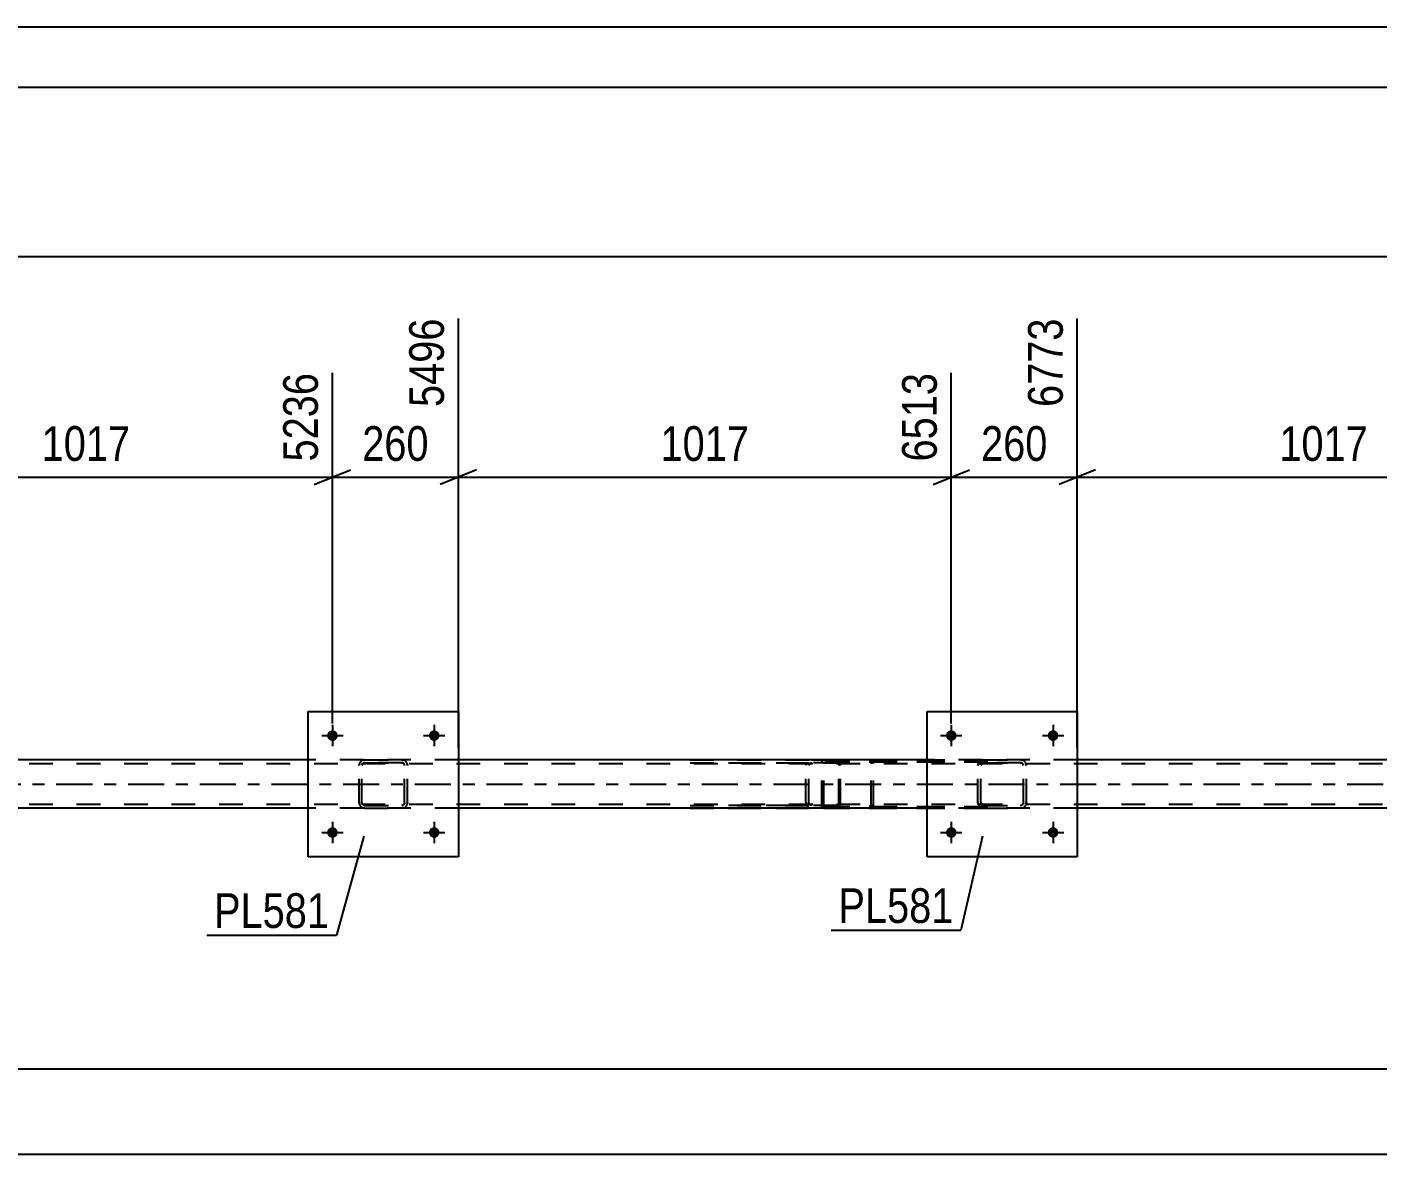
# Model space of a CAD drawing. Header units: millimetres. Extents: x -87 to 754, y -430 to 164.
# Drawn here: x 175.3 to 286.8, y 71.4 to 164.4 of the extents above; entities that cross this region are included whole.
import ezdxf

# ---------------------------------------------------------------- set-up
doc = ezdxf.new("R2010")
doc.units = ezdxf.units.MM
doc.linetypes.add('DXK_LINE_DOT2', pattern=[3.9198, 1.9599, -1.9599])
doc.linetypes.add('DXK_LINE_DOT3', pattern=[5.9187, 2.979, -0.9799, 0.9799, -0.9799])
doc.styles.add('Arial Narrow', font='ARIALN.TTF', dxfattribs={"height": 0.2})

# ---------------------------------------------------------------- blocks, each defined once
blk = doc.blocks.new('Unknown-814185698-1133')
at = {"color": 5, "linetype": 'Continuous'}
for p, q in [((753.57, 164.39), (-87.43, 164.39)), ((748.57, 159.39), (-82.43, 159.39))]:
    blk.add_line(p, q, dxfattribs=at)
blk = doc.blocks.new('Part-814185698-2727 - 2658')
at = {"color": 7, "linetype": 'DXK_LINE_DOT2'}
for p, q in [((254.08, 103.86), (254.27, 103.9)), ((254.27, 103.9), (254.08, 103.86)), ((254.27, 103.9), (257.31, 103.9)), ((254.27, 103.9), (254.27, 103.9)), ((254.27, 103.9), (257.31, 103.9)), ((257.31, 103.9), (257.31, 103.9)), ((257.31, 103.9), (257.49, 103.86)), ((257.49, 103.86), (257.31, 103.9)), ((253.79, 103.42), (253.82, 103.61)), ((253.82, 103.61), (253.79, 103.42)), ((253.79, 100.38), (253.79, 103.42)), ((254.05, 103.51), (254.03, 103.42)), ((254.03, 100.38), (254.03, 103.42)), ((254.05, 103.51), (254.1, 103.59)), ((254.1, 103.59), (254.05, 103.51)), ((254.1, 103.59), (254.18, 103.64)), ((254.18, 103.64), (254.1, 103.59)), ((254.18, 103.64), (254.27, 103.66)), ((254.27, 103.66), (254.18, 103.64)), ((254.27, 103.66), (257.31, 103.66)), ((254.27, 103.66), (254.27, 103.66)), ((257.31, 103.66), (254.27, 103.66)), ((257.31, 103.66), (257.31, 103.66)), ((257.31, 103.66), (257.4, 103.64)), ((257.4, 103.64), (257.31, 103.66)), ((257.4, 103.64), (257.48, 103.59)), ((257.48, 103.59), (257.4, 103.64)), ((257.48, 103.59), (257.53, 103.51)), ((257.55, 103.42), (257.53, 103.51)), ((257.55, 100.38), (257.55, 103.42)), ((257.75, 103.61), (257.79, 103.42)), ((257.79, 103.42), (257.75, 103.61)), ((257.79, 100.38), (257.79, 103.42)), ((253.82, 100.2), (253.79, 100.38)), ((253.79, 100.38), (253.82, 100.2)), ((254.05, 100.29), (254.03, 100.38)), ((257.55, 100.38), (257.53, 100.29)), ((257.79, 100.38), (257.75, 100.2)), ((257.75, 100.2), (257.79, 100.38)), ((254.1, 100.21), (254.05, 100.29)), ((254.27, 99.9), (254.08, 99.94)), ((254.08, 99.94), (254.27, 99.9)), ((254.18, 100.16), (254.1, 100.21)), ((254.1, 100.21), (254.18, 100.16)), ((254.27, 100.14), (254.18, 100.16)), ((254.18, 100.16), (254.27, 100.14)), ((254.27, 100.14), (257.31, 100.14)), ((254.27, 100.14), (254.27, 100.14)), ((254.27, 100.14), (257.31, 100.14)), ((254.27, 99.9), (257.31, 99.9)), ((254.27, 99.9), (254.27, 99.9)), ((254.27, 99.9), (257.31, 99.9)), ((257.4, 100.16), (257.31, 100.14)), ((257.31, 100.14), (257.4, 100.16)), ((257.31, 100.14), (257.31, 100.14)), ((257.49, 99.94), (257.31, 99.9)), ((257.31, 99.9), (257.49, 99.94)), ((257.31, 99.9), (257.31, 99.9)), ((257.48, 100.21), (257.4, 100.16)), ((257.4, 100.16), (257.48, 100.21)), ((257.53, 100.29), (257.48, 100.21)), ((257.48, 100.21), (257.53, 100.29))]:
    blk.add_line(p, q, dxfattribs=at)
at = {"color": 7, "linetype": 'DXK_LINE_DOT3'}
blk.add_line((255.79, 101.9), (255.79, 101.9), dxfattribs=at)
at = {"color": 7, "linetype": 'DXK_LINE_DOT2'}
for centre, start, end in [((254.27, 103.42), 112.5001, 157.5001), ((254.27, 103.42), 112.5001, 157.5001), ((257.31, 103.42), 22.5001, 67.5001), ((257.31, 103.42), 22.5001, 67.5001), ((254.27, 100.38), 202.5001, 247.5001), ((254.27, 100.38), 202.5001, 247.5001), ((257.31, 100.38), 292.5001, 337.5001), ((257.31, 100.38), 292.5001, 337.5001)]:
    blk.add_arc(centre, 0.48, start, end, dxfattribs=at)
blk = doc.blocks.new('Bolt-814185698-2665 - 2658')
at = {"linetype": 'Continuous'}
for points in [[(252.03, 97.9, -1), (251.15, 97.9, -1)], [(260.43, 97.9, -1), (259.55, 97.9, -1)]]:
    blk.add_hatch(color=1, dxfattribs=at).paths.add_polyline_path(points)
at = {"color": 1, "linetype": 'Continuous'}
for p, q in [((251.59, 98.78), (251.59, 97.02)), ((259.99, 98.78), (259.99, 97.02)), ((250.71, 97.9), (252.47, 97.9)), ((259.11, 97.9), (260.87, 97.9))]:
    blk.add_line(p, q, dxfattribs=at)
blk = doc.blocks.new('Part-814185698-2694 - 2658')
at = {"color": 2, "linetype": 'Continuous'}
for p, q in [((249.59, 95.9), (249.59, 107.9)), ((249.59, 107.9), (261.99, 107.9)), ((261.99, 107.9), (261.99, 95.9)), ((261.99, 95.9), (249.59, 95.9))]:
    blk.add_line(p, q, dxfattribs=at)
blk = doc.blocks.new('Part-814185698-2695 - 2658')
at = {"color": 7, "linetype": 'DXK_LINE_DOT2'}
for p, q in [((203, 103.86), (203.19, 103.9)), ((203.19, 103.9), (203, 103.86)), ((203.19, 103.9), (206.23, 103.9)), ((203.19, 103.9), (203.19, 103.9)), ((203.19, 103.9), (206.23, 103.9)), ((206.23, 103.9), (206.23, 103.9)), ((206.23, 103.9), (206.41, 103.86)), ((206.41, 103.86), (206.23, 103.9)), ((202.71, 103.42), (202.74, 103.6)), ((202.74, 103.6), (202.71, 103.42)), ((202.71, 100.38), (202.71, 103.42)), ((202.97, 103.51), (202.95, 103.42)), ((202.95, 100.38), (202.95, 103.42)), ((202.97, 103.51), (203.02, 103.59)), ((203.02, 103.59), (202.97, 103.51)), ((203.02, 103.59), (203.1, 103.64)), ((203.1, 103.64), (203.02, 103.59)), ((203.1, 103.64), (203.19, 103.66)), ((203.19, 103.66), (203.1, 103.64)), ((203.19, 103.66), (206.23, 103.66)), ((203.19, 103.66), (203.19, 103.66)), ((206.23, 103.66), (203.19, 103.66)), ((206.23, 103.66), (206.23, 103.66)), ((206.23, 103.66), (206.32, 103.64)), ((206.32, 103.64), (206.23, 103.66)), ((206.32, 103.64), (206.4, 103.59)), ((206.4, 103.59), (206.32, 103.64)), ((206.4, 103.59), (206.45, 103.51)), ((206.47, 103.42), (206.45, 103.51)), ((206.47, 100.38), (206.47, 103.42)), ((206.67, 103.6), (206.71, 103.42)), ((206.71, 103.42), (206.67, 103.6)), ((206.71, 100.38), (206.71, 103.42)), ((202.74, 100.2), (202.71, 100.38)), ((202.71, 100.38), (202.74, 100.2)), ((202.97, 100.29), (202.95, 100.38)), ((206.47, 100.38), (206.45, 100.29)), ((206.71, 100.38), (206.67, 100.2)), ((206.67, 100.2), (206.71, 100.38)), ((203.02, 100.21), (202.97, 100.29)), ((203.19, 99.9), (203, 99.94)), ((203, 99.94), (203.19, 99.9)), ((203.1, 100.16), (203.02, 100.21)), ((203.02, 100.21), (203.1, 100.16)), ((203.19, 100.14), (203.1, 100.16)), ((203.1, 100.16), (203.19, 100.14)), ((203.19, 100.14), (206.23, 100.14)), ((203.19, 100.14), (203.19, 100.14)), ((203.19, 100.14), (206.23, 100.14)), ((203.19, 99.9), (206.23, 99.9)), ((203.19, 99.9), (203.19, 99.9)), ((203.19, 99.9), (206.23, 99.9)), ((206.32, 100.16), (206.23, 100.14)), ((206.23, 100.14), (206.32, 100.16)), ((206.23, 100.14), (206.23, 100.14)), ((206.41, 99.94), (206.23, 99.9)), ((206.23, 99.9), (206.41, 99.94)), ((206.23, 99.9), (206.23, 99.9)), ((206.4, 100.21), (206.32, 100.16)), ((206.32, 100.16), (206.4, 100.21)), ((206.45, 100.29), (206.4, 100.21)), ((206.4, 100.21), (206.45, 100.29))]:
    blk.add_line(p, q, dxfattribs=at)
at = {"color": 7, "linetype": 'DXK_LINE_DOT3'}
blk.add_line((204.71, 101.9), (204.71, 101.9), dxfattribs=at)
at = {"color": 7, "linetype": 'DXK_LINE_DOT2'}
for centre, start, end in [((203.19, 103.42), 112.5001, 157.5001), ((203.19, 103.42), 112.5001, 157.5001), ((206.23, 103.42), 22.5001, 67.5001), ((206.23, 103.42), 22.5001, 67.5001), ((203.19, 100.38), 202.5001, 247.5001), ((203.19, 100.38), 202.5001, 247.5001), ((206.23, 100.38), 292.5001, 337.5001), ((206.23, 100.38), 292.5001, 337.5001)]:
    blk.add_arc(centre, 0.48, start, end, dxfattribs=at)
blk = doc.blocks.new('Part-814185698-2700 - 2658')
at = {"color": 2, "linetype": 'Continuous'}
for p, q in [((198.51, 95.9), (198.51, 107.9)), ((198.51, 107.9), (210.91, 107.9)), ((210.91, 107.9), (210.91, 95.9)), ((210.91, 95.9), (198.51, 95.9))]:
    blk.add_line(p, q, dxfattribs=at)
blk = doc.blocks.new('Bolt-814185698-2708 - 2658')
at = {"linetype": 'Continuous'}
for points in [[(252.03, 105.9, -1), (251.15, 105.9, -1)], [(260.43, 105.9, -1), (259.55, 105.9, -1)]]:
    blk.add_hatch(color=1, dxfattribs=at).paths.add_polyline_path(points)
at = {"color": 1, "linetype": 'Continuous'}
for p, q in [((251.59, 106.78), (251.59, 105.02)), ((259.99, 106.78), (259.99, 105.02)), ((250.71, 105.9), (252.47, 105.9)), ((259.11, 105.9), (260.87, 105.9))]:
    blk.add_line(p, q, dxfattribs=at)
blk = doc.blocks.new('Bolt-814185698-2709 - 2658')
at = {"linetype": 'Continuous'}
for points in [[(200.95, 97.9, -1), (200.07, 97.9, -1)], [(209.35, 97.9, -1), (208.47, 97.9, -1)]]:
    blk.add_hatch(color=1, dxfattribs=at).paths.add_polyline_path(points)
at = {"color": 1, "linetype": 'Continuous'}
for p, q in [((200.51, 98.78), (200.51, 97.02)), ((208.91, 98.78), (208.91, 97.02)), ((199.63, 97.9), (201.39, 97.9)), ((208.03, 97.9), (209.79, 97.9))]:
    blk.add_line(p, q, dxfattribs=at)
blk = doc.blocks.new('Bolt-814185698-2710 - 2658')
at = {"linetype": 'Continuous'}
for points in [[(200.95, 105.9, -1), (200.07, 105.9, -1)], [(209.35, 105.9, -1), (208.47, 105.9, -1)]]:
    blk.add_hatch(color=1, dxfattribs=at).paths.add_polyline_path(points)
at = {"color": 1, "linetype": 'Continuous'}
for p, q in [((200.51, 106.78), (200.51, 105.02)), ((208.91, 106.78), (208.91, 105.02)), ((199.63, 105.9), (201.39, 105.9)), ((208.03, 105.9), (209.79, 105.9))]:
    blk.add_line(p, q, dxfattribs=at)
blk = doc.blocks.new('Part-814185698-2781 - 2658')
at = {"color": 2, "linetype": 'Continuous'}
for p, q in [((198.51, 103.9), (159.83, 103.9)), ((249.59, 103.9), (210.91, 103.9)), ((300.67, 103.9), (261.99, 103.9)), ((198.51, 99.9), (159.83, 99.9)), ((249.59, 99.9), (210.91, 99.9)), ((300.67, 99.9), (261.99, 99.9))]:
    blk.add_line(p, q, dxfattribs=at)
at = {"color": 7, "linetype": 'DXK_LINE_DOT2'}
for p, q in [((210.91, 103.9), (198.51, 103.9)), ((261.99, 103.9), (249.59, 103.9)), ((639.97, 103.58), (35.67, 103.58)), ((639.97, 100.22), (35.67, 100.22)), ((210.91, 99.9), (198.51, 99.9)), ((261.99, 99.9), (249.59, 99.9))]:
    blk.add_line(p, q, dxfattribs=at)
at = {"color": 7, "linetype": 'DXK_LINE_DOT3'}
blk.add_line((35.67, 101.9), (639.97, 101.9), dxfattribs=at)
blk = doc.blocks.new('Part-814185698-2959 - 2658')
at = {"color": 7, "linetype": 'DXK_LINE_DOT2'}
for p, q in [((230.03, 103.9), (240.09, 103.9)), ((242.18, 103.9), (233.21, 103.9)), ((240.09, 103.9), (239.9, 103.86)), ((240.09, 103.9), (242.18, 103.9)), ((240.91, 103.9), (240.91, 103.66)), ((242.29, 103.86), (242.18, 103.9)), ((242.38, 103.76), (242.29, 103.86)), ((242.43, 103.61), (242.38, 103.76)), ((230.03, 103.66), (240.09, 103.66)), ((233.21, 103.66), (242.18, 103.66)), ((239.62, 103.56), (239.59, 103.42)), ((239.59, 100.38), (239.59, 103.42)), ((239.63, 103.61), (239.62, 103.56)), ((239.84, 103.42), (239.86, 103.51)), ((239.84, 100.38), (239.84, 103.42)), ((239.86, 103.51), (239.91, 103.59)), ((239.91, 103.59), (240, 103.64)), ((240, 103.64), (240.09, 103.66)), ((242.18, 103.66), (240.09, 103.66)), ((242.18, 103.66), (242.24, 103.64)), ((242.24, 103.64), (242.28, 103.59)), ((242.28, 103.59), (242.31, 103.51)), ((242.31, 103.51), (242.32, 103.42)), ((242.32, 100.38), (242.32, 103.42)), ((242.45, 103.42), (242.43, 103.61)), ((242.45, 100.38), (242.45, 103.42)), ((239.59, 100.38), (239.61, 100.3)), ((239.86, 100.29), (239.84, 100.38)), ((242.32, 100.38), (242.31, 100.29)), ((242.43, 100.2), (242.45, 100.38)), ((230.03, 100.14), (240.91, 100.14)), ((230.03, 99.9), (240.09, 99.9)), ((242.18, 100.14), (233.21, 100.14)), ((233.21, 99.9), (242.18, 99.9)), ((239.61, 100.3), (239.63, 100.2)), ((239.91, 100.21), (239.86, 100.29)), ((239.9, 99.94), (240.09, 99.9)), ((240, 100.16), (239.91, 100.21)), ((240.09, 100.14), (240, 100.16)), ((242.18, 99.9), (240.09, 99.9)), ((240.91, 99.9), (240.91, 100.14)), ((240.91, 100.14), (242.18, 100.14)), ((242.24, 100.16), (242.18, 100.14)), ((242.18, 99.9), (242.29, 99.94)), ((242.28, 100.21), (242.24, 100.16)), ((242.31, 100.29), (242.28, 100.21)), ((242.29, 99.94), (242.38, 100.04)), ((242.38, 100.04), (242.43, 100.2))]:
    blk.add_line(p, q, dxfattribs=at)
blk.add_arc((240.08, 100.4), 0.492, 203.8496, 248.806, dxfattribs=at)
blk = doc.blocks.new('Part-814185698-2960 - 2658')
at = {"color": 7, "linetype": 'DXK_LINE_DOT2'}
for p, q in [((240.93, 103.7), (240.91, 103.58)), ((241.25, 103.9), (241.12, 103.88)), ((241.13, 103.69), (241.16, 103.71)), ((241.16, 103.71), (241.18, 103.73)), ((241.18, 103.73), (241.25, 103.74)), ((241.25, 103.9), (244.82, 103.9)), ((241.25, 103.9), (253, 103.9)), ((241.25, 103.74), (253, 103.74)), ((241.25, 103.74), (244.82, 103.74)), ((244.82, 103.9), (256.58, 103.9)), ((244.95, 103.88), (244.82, 103.9)), ((244.82, 103.74), (256.58, 103.74)), ((244.82, 103.74), (244.89, 103.73)), ((244.89, 103.73), (244.94, 103.69)), ((245.16, 103.58), (245.14, 103.7)), ((240.91, 100.22), (240.91, 103.58)), ((241.08, 103.58), (241.09, 103.64)), ((241.08, 100.22), (241.08, 103.58)), ((241.09, 103.64), (241.13, 103.69)), ((244.94, 103.69), (244.98, 103.64)), ((244.98, 103.64), (244.99, 103.58)), ((244.99, 100.22), (244.99, 103.58)), ((245.16, 100.22), (245.16, 103.58)), ((240.91, 100.22), (240.93, 100.1)), ((241.09, 100.16), (241.08, 100.22)), ((241.13, 100.11), (241.09, 100.16)), ((241.12, 99.93), (241.25, 99.9)), ((241.13, 100.11), (241.16, 100.09)), ((241.16, 100.09), (241.18, 100.07)), ((241.18, 100.07), (241.25, 100.06)), ((241.25, 100.06), (253, 100.06)), ((241.25, 100.06), (244.82, 100.06)), ((241.25, 99.9), (244.82, 99.9)), ((241.25, 99.9), (253, 99.9)), ((244.89, 100.07), (244.82, 100.06)), ((244.82, 100.06), (256.58, 100.06)), ((244.82, 99.9), (244.95, 99.93)), ((244.82, 99.9), (256.58, 99.9)), ((244.94, 100.11), (244.89, 100.07)), ((244.98, 100.16), (244.94, 100.11)), ((244.99, 100.22), (244.98, 100.16)), ((245.14, 100.1), (245.16, 100.22))]:
    blk.add_line(p, q, dxfattribs=at)
for centre, start, end in [((244.84, 103.57), 24.3201, 69.2418), ((241.24, 100.24), 204.3201, 249.2418), ((244.84, 100.24), 290.7585, 335.6802)]:
    blk.add_arc(centre, 0.331, start, end, dxfattribs=at)
blk = doc.blocks.new('StraightDimension-814185698-3009 - 2658')
at = {"color": 7, "linetype": 'Continuous'}
blk.add_line((10.44, 71.36), (639.97, 71.36), dxfattribs=at)
blk = doc.blocks.new('StraightDimension-814185698-3535 - 2658')
at = {"color": 7, "linetype": 'Continuous'}
for p, q in [((261.99, 104.9), (261.99, 140.34)), ((251.59, 106.9), (251.59, 135.84)), ((250.09, 126.63), (253.09, 127.83)), ((251.59, 127.23), (261.99, 127.23)), ((263.49, 127.83), (260.49, 126.63))]:
    blk.add_line(p, q, dxfattribs=at)
at = {"color": 0}
blk.add_wipeout([(260.13, 127.98), (260.13, 132.18), (253.45, 132.18), (253.45, 127.98)], dxfattribs=at)
at = {"color": 3, "style": 'Arial Narrow'}
blk.add_text('260', height=2.863, dxfattribs=at).set_placement((254.05, 128.58))
at = {"color": 0, "linetype": 'Continuous'}
blk.add_wipeout([(261.39, 140.94), (257.19, 140.94), (257.19, 132.43), (261.39, 132.43)], dxfattribs=at)
at = {"color": 3, "linetype": 'Continuous', "style": 'Arial Narrow'}
blk.add_text('6773', height=2.863, rotation=90.0002, dxfattribs=at).set_placement((260.79, 133.03))
blk = doc.blocks.new('StraightDimension-814185698-3125 - 2658')
at = {"color": 7, "linetype": 'Continuous'}
blk.add_line((9.79, 145.44), (640.61, 145.44), dxfattribs=at)
blk = doc.blocks.new('StraightDimension-814185698-3148 - 2658')
at = {"color": 7, "linetype": 'Continuous'}
blk.add_line((74.46, 78.4), (639.97, 78.4), dxfattribs=at)
blk = doc.blocks.new('StraightDimension-814185698-3488 - 2658')
at = {"color": 7, "linetype": 'Continuous'}
for p, q in [((159.83, 104.81), (159.83, 140.34)), ((200.51, 106.9), (200.51, 135.84)), ((161.33, 127.83), (158.33, 126.63)), ((159.83, 127.23), (200.51, 127.23)), ((199.01, 126.63), (202.01, 127.83))]:
    blk.add_line(p, q, dxfattribs=at)
at = {"color": 0}
blk.add_wipeout([(184.42, 127.98), (184.42, 132.18), (175.91, 132.18), (175.91, 127.98)], dxfattribs=at)
at = {"color": 3, "style": 'Arial Narrow'}
blk.add_text('1017', height=2.863, dxfattribs=at).set_placement((176.51, 128.58))
at = {"color": 0, "linetype": 'Continuous'}
blk.add_wipeout([(199.91, 136.44), (195.71, 136.44), (195.71, 127.93), (199.91, 127.93)], dxfattribs=at)
at = {"color": 3, "linetype": 'Continuous', "style": 'Arial Narrow'}
blk.add_text('5236', height=2.863, rotation=90.0002, dxfattribs=at).set_placement((199.31, 128.53))
blk = doc.blocks.new('StraightDimension-814185698-3499 - 2658')
at = {"color": 7, "linetype": 'Continuous'}
for p, q in [((210.91, 104.9), (210.91, 140.34)), ((200.51, 106.9), (200.51, 135.84)), ((199.01, 126.63), (202.01, 127.83)), ((200.51, 127.23), (210.91, 127.23)), ((212.41, 127.83), (209.41, 126.63))]:
    blk.add_line(p, q, dxfattribs=at)
at = {"color": 0}
blk.add_wipeout([(209.05, 127.98), (209.05, 132.18), (202.37, 132.18), (202.37, 127.98)], dxfattribs=at)
at = {"color": 3, "style": 'Arial Narrow'}
blk.add_text('260', height=2.863, dxfattribs=at).set_placement((202.97, 128.58))
at = {"color": 0, "linetype": 'Continuous'}
blk.add_wipeout([(210.31, 140.94), (206.11, 140.94), (206.11, 132.43), (210.31, 132.43)], dxfattribs=at)
at = {"color": 3, "linetype": 'Continuous', "style": 'Arial Narrow'}
blk.add_text('5496', height=2.863, rotation=90.0002, dxfattribs=at).set_placement((209.71, 133.03))
blk = doc.blocks.new('StraightDimension-814185698-3517 - 2658')
at = {"color": 7, "linetype": 'Continuous'}
for p, q in [((210.91, 104.9), (210.91, 140.34)), ((251.59, 106.9), (251.59, 135.84)), ((212.41, 127.83), (209.41, 126.63)), ((210.91, 127.23), (251.59, 127.23)), ((250.09, 126.63), (253.09, 127.83))]:
    blk.add_line(p, q, dxfattribs=at)
at = {"color": 0}
blk.add_wipeout([(235.5, 127.98), (235.5, 132.18), (226.99, 132.18), (226.99, 127.98)], dxfattribs=at)
at = {"color": 3, "style": 'Arial Narrow'}
blk.add_text('1017', height=2.863, dxfattribs=at).set_placement((227.59, 128.58))
at = {"color": 0, "linetype": 'Continuous'}
blk.add_wipeout([(250.99, 136.44), (246.79, 136.44), (246.79, 127.93), (250.99, 127.93)], dxfattribs=at)
at = {"color": 3, "linetype": 'Continuous', "style": 'Arial Narrow'}
blk.add_text('6513', height=2.863, rotation=90.0002, dxfattribs=at).set_placement((250.39, 128.53))
blk = doc.blocks.new('StraightDimension-814185698-3553 - 2658')
at = {"color": 7, "linetype": 'Continuous'}
for p, q in [((261.99, 104.9), (261.99, 140.34)), ((302.67, 106.9), (302.67, 135.84)), ((263.49, 127.83), (260.49, 126.63)), ((261.99, 127.23), (302.67, 127.23)), ((301.17, 126.63), (304.17, 127.83))]:
    blk.add_line(p, q, dxfattribs=at)
at = {"color": 0}
blk.add_wipeout([(286.58, 127.98), (286.58, 132.18), (278.07, 132.18), (278.07, 127.98)], dxfattribs=at)
at = {"color": 3, "style": 'Arial Narrow'}
blk.add_text('1017', height=2.863, dxfattribs=at).set_placement((278.67, 128.58))
at = {"color": 0, "linetype": 'Continuous'}
blk.add_wipeout([(302.07, 136.44), (297.87, 136.44), (297.87, 127.93), (302.07, 127.93)], dxfattribs=at)
at = {"color": 3, "linetype": 'Continuous', "style": 'Arial Narrow'}
blk.add_text('7790', height=2.863, rotation=90.0002, dxfattribs=at).set_placement((301.47, 128.53))
blk = doc.blocks.new('Mark-814185698-2690 - 2658')
at = {"color": 30, "linetype": 'Continuous'}
for p in [(254.18, 97.61), (241.68, 89.83)]:
    blk.add_line(p, (252.38, 89.83), dxfattribs=at)
at = {"color": 0}
blk.add_wipeout([(251.78, 90.43), (251.78, 93.43), (242.28, 93.43), (242.28, 90.43)], dxfattribs=at)
blk.add_wipeout([(251.78, 90.43), (251.78, 93.43), (242.28, 93.43), (242.28, 90.43)], dxfattribs=at)
at = {"color": 3, "style": 'Arial Narrow'}
blk.add_text('PL581', height=2.863, dxfattribs=at).set_placement((242.28, 90.43))
blk = doc.blocks.new('Mark-814185698-2696 - 2658')
at = {"color": 30, "linetype": 'Continuous'}
for p in [(203.1, 97.61), (190.14, 89.42)]:
    blk.add_line(p, (200.84, 89.42), dxfattribs=at)
at = {"color": 0}
blk.add_wipeout([(200.24, 90.02), (200.24, 93.02), (190.74, 93.02), (190.74, 90.02)], dxfattribs=at)
blk.add_wipeout([(200.24, 90.02), (200.24, 93.02), (190.74, 93.02), (190.74, 90.02)], dxfattribs=at)
at = {"color": 3, "style": 'Arial Narrow'}
blk.add_text('PL581', height=2.863, dxfattribs=at).set_placement((190.74, 90.02))

msp = doc.modelspace()

# ---------------------------------------------------------------- block references
for name in ['Unknown-814185698-1133', 'Part-814185698-2700 - 2658', 'Part-814185698-2694 - 2658', 'Bolt-814185698-2710 - 2658', 'Bolt-814185698-2708 - 2658', 'Part-814185698-2781 - 2658', 'Part-814185698-2695 - 2658', 'Part-814185698-2959 - 2658', 'Part-814185698-2960 - 2658', 'Part-814185698-2727 - 2658', 'Bolt-814185698-2709 - 2658', 'Bolt-814185698-2665 - 2658']:
    msp.add_blockref(name, (0, 0))

# ---------------------------------------------------------------- next in the draw order: block references
for name in ['StraightDimension-814185698-3535 - 2658', 'StraightDimension-814185698-3009 - 2658']:
    msp.add_blockref(name, (0, 0))

# ---------------------------------------------------------------- next in the draw order: block references
for name in ['StraightDimension-814185698-3125 - 2658', 'StraightDimension-814185698-3148 - 2658']:
    msp.add_blockref(name, (0, 0))

# ---------------------------------------------------------------- next in the draw order: block references
for name in ['StraightDimension-814185698-3488 - 2658', 'StraightDimension-814185698-3553 - 2658', 'Mark-814185698-2696 - 2658', 'Mark-814185698-2690 - 2658']:
    msp.add_blockref(name, (0, 0))

# ---------------------------------------------------------------- next in the draw order: block references
msp.add_blockref('StraightDimension-814185698-3499 - 2658', (0, 0))

# ---------------------------------------------------------------- next in the draw order: block references
msp.add_blockref('StraightDimension-814185698-3517 - 2658', (0, 0))

doc.saveas('drawing.dxf')
